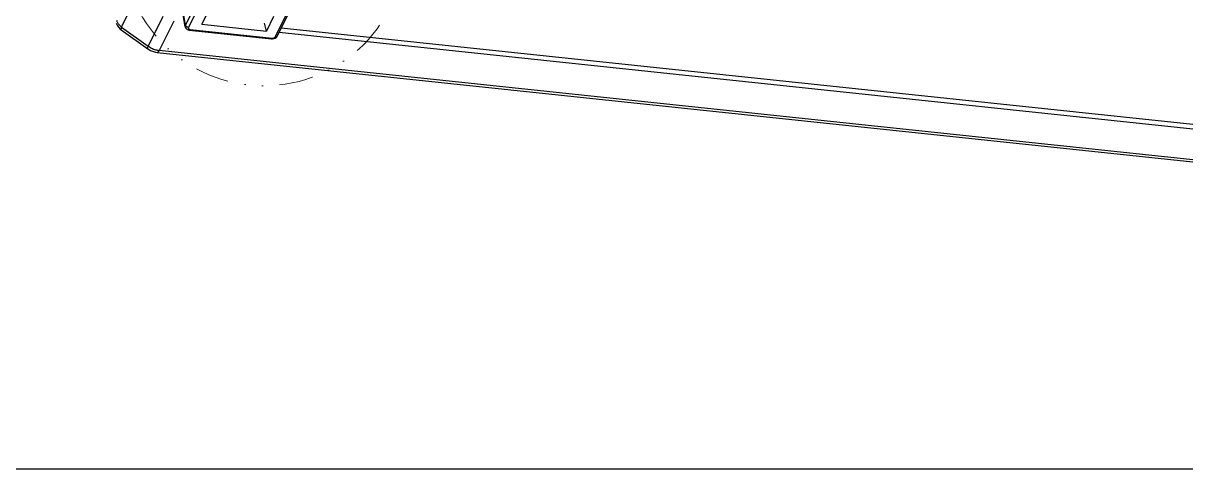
# Model space of a CAD drawing. Header units: millimetres. Extents: x 10368 to 13229, y -13270 to -11269.
# Drawn here: x 12134.3 to 12351.3, y -13205 to -13121.9 of the extents above; entities that cross this region are included whole.
import ezdxf

# ---------------------------------------------------------------- set-up
doc = ezdxf.new("R2010")
doc.units = ezdxf.units.MM
doc.linetypes.add('DIVIDE', pattern=[31.75, 12.7, -6.35, 0, -6.35, 0, -6.35])
doc.layers.add('hatch', color=56, linetype='Continuous', lineweight=9)

# ---------------------------------------------------------------- blocks, each defined once
blk = doc.blocks.new('u59')
at = {"color": 7, "linetype": 'Continuous'}
for p, q in [((150.489, 889.609), (404.534, 862.768)), ((404.933, 863.138), (150.888, 889.98)), ((382.122, 859.38), (157.411, 883.122)), ((165.857, 881.439), (381.752, 858.628)), ((401.84, 857.296), (404.534, 862.768)), ((403.896, 856.446), (406.608, 861.953)), ((411.568, 858.406), (406.608, 861.953)), ((406.688, 862.465), (406.688, 862.465)), ((411.648, 858.919), (406.688, 862.465)), ((382.444, 860.034), (377.117, 849.213)), ((382.812, 860.187), (377.485, 849.366)), ((398.8, 858.843), (383.44, 860.466)), ((398.934, 858.966), (383.573, 860.589)), ((383.213, 856.443), (384.544, 859.146)), ((384.544, 859.146), (384.89, 857.684)), ((396.57, 857.876), (384.544, 859.146)), ((393.777, 847.645), (399.105, 858.465)), ((394.326, 847.212), (399.654, 858.032)), ((396.57, 857.876), (395.24, 855.173)), ((399.654, 858.032), (400.967, 850.235)), ((399.703, 858.32), (401.04, 850.383)), ((411.568, 858.406), (408.794, 852.773)), ((411.833, 858.775), (411.648, 858.919)), ((412.346, 858.179), (411.833, 858.775)), ((412.578, 857.66), (412.346, 858.179))]:
    blk.add_line(p, q, dxfattribs=at)
for points in [[(406.688, 862.465), (406.154, 862.783), (405.264, 863.087), (404.933, 863.138)], [(383.573, 860.589), (383.378, 860.593), (383.13, 860.554), (382.896, 860.467), (382.692, 860.337), (382.53, 860.172), (382.444, 860.034)], [(399.703, 858.319), (399.681, 858.412), (399.603, 858.581), (399.479, 858.73), (399.314, 858.85), (399.113, 858.932), (398.934, 858.966)]]:
    blk.add_lwpolyline(points, dxfattribs=at)
blk.add_arc((409.642, 855.787), 3.252, 48.33045, 53.66904, dxfattribs=at)
for points, start_tangent, end_tangent in [([(404.534, 862.768), (404.732, 863.054), (404.933, 863.138)], (0.4417338, 0.8971462), (0.9956101, -0.0935979)), ([(406.608, 861.953), (405.961, 862.345), (405.254, 862.623), (404.534, 862.768)], (-0.8068951, 0.5906948), (-0.9944774, 0.1049512)), ([(406.608, 861.953), (406.719, 862.281), (406.697, 862.457), (406.687, 862.464)], (0.4060127, 0.9138674), (-0.8928757, 0.4503031)), ([(382.812, 860.187), (382.67, 860.183), (382.55, 860.142), (382.465, 860.068), (382.445, 860.034)], (-0.9944646, 0.1050721), (-0.4409289, -0.8975421)), ([(383.44, 860.466), (383.333, 860.468), (383.222, 860.455), (383.114, 860.425), (383.015, 860.381), (382.928, 860.324), (382.86, 860.258), (382.812, 860.187)], (-0.9944811, 0.1049157), (-0.4419917, -0.8970191)), ([(383.44, 860.466), (383.495, 860.55), (383.552, 860.588), (383.573, 860.588)], (0.4417337, 0.8971462), (0.9907197, -0.1359211)), ([(398.8, 858.843), (398.855, 858.927), (398.913, 858.965), (398.933, 858.965)], (0.4417338, 0.8971462), (0.9907192, -0.1359242)), ([(399.105, 858.465), (399.129, 858.539), (399.129, 858.612), (399.104, 858.681), (399.056, 858.74), (398.987, 858.789), (398.9, 858.824), (398.8, 858.843)], (0.4415024, 0.8972601), (-0.9944462, 0.1052465)), ([(399.105, 858.465), (399.255, 858.431), (399.399, 858.362), (399.521, 858.266), (399.608, 858.152), (399.654, 858.032)], (0.9944646, -0.105072), (0.1806703, -0.9835437)), ([(399.654, 858.032), (399.703, 858.179), (399.703, 858.319)], (0.4489275, 0.8935682), (-0.1639206, 0.9864735)), ([(411.568, 858.406), (411.679, 858.734), (411.657, 858.911), (411.647, 858.917)], (0.4060121, 0.9138677), (-0.8932693, 0.449522)), ([(412.195, 857.79), (412.014, 858.009), (411.803, 858.216)], (-0.5953501, 0.8034664), (-0.7466117, 0.6652601)), ([(412.528, 857.133), (412.452, 857.347), (412.342, 857.568), (412.195, 857.79)], (-0.2693486, 0.9630428), (-0.5953501, 0.8034664))]:
    blk.add_spline(points, degree=3, dxfattribs=dict(at, start_tangent=start_tangent, end_tangent=end_tangent))
at = {"layer": 'Defpoints', "color": 2}
blk.add_lwpolyline([(0, 0), (665.275, 0), (665.275, 940.793), (0, 940.793)], close=True, dxfattribs=at)
at = {"layer": 'hatch', "color": 4, "linetype": 'DIVIDE', "ltscale": 0.5}
blk.add_circle((385.034, 842.969), 26.397, dxfattribs=at)

msp = doc.modelspace()

# ---------------------------------------------------------------- block references
at = {"rotation": 180}
msp.add_blockref('u59', (12564.2, -12264.16), dxfattribs=at)

doc.saveas('drawing.dxf')
